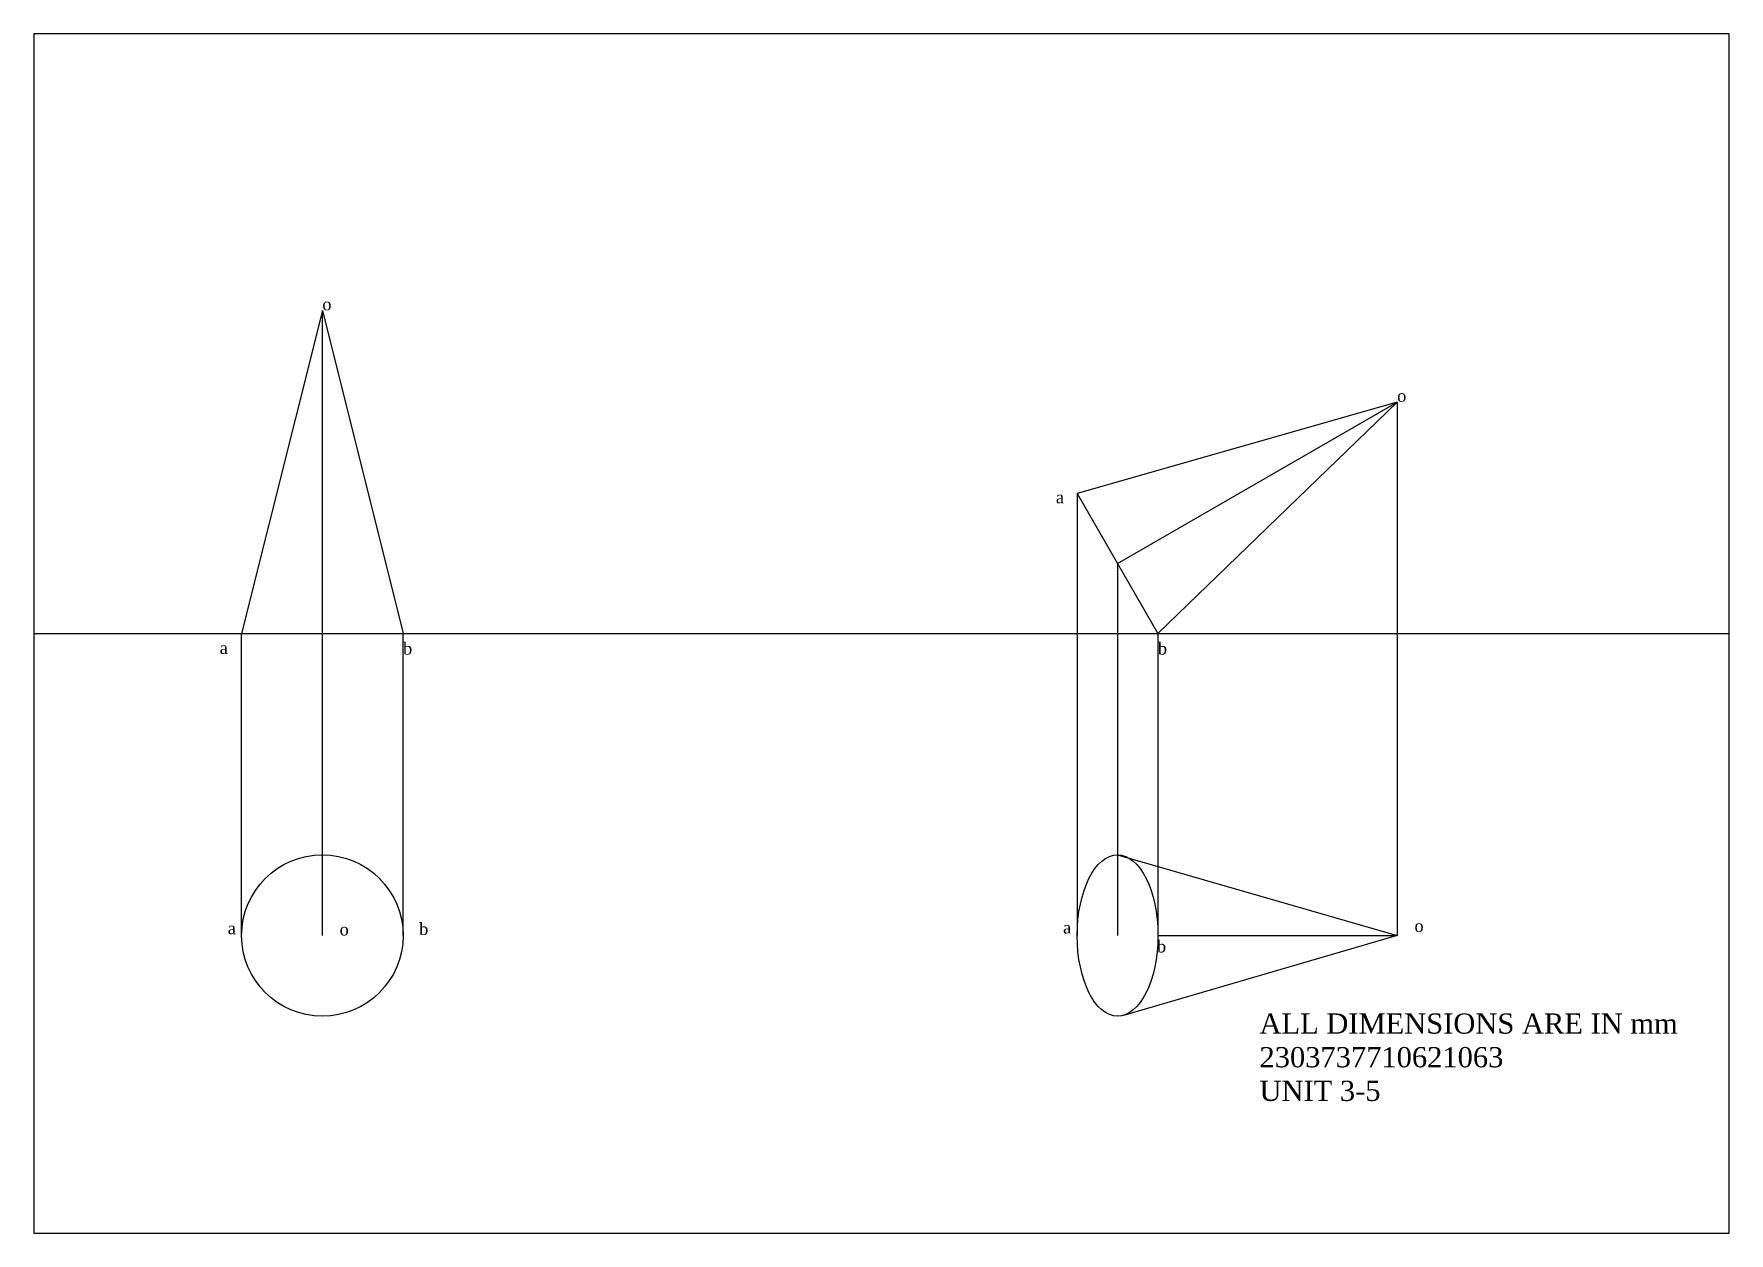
# Model space of a CAD drawing. Header units: millimetres. Extents: x 0 to 420, y 0 to 297.
import ezdxf

# ---------------------------------------------------------------- set-up
doc = ezdxf.new("R2010")
doc.units = ezdxf.units.MM
doc.header["$MEASUREMENT"] = 0
doc.styles.get("Standard").update_dxf_attribs({"font": 'times.ttf', "height": 5})

msp = doc.modelspace()

# ---------------------------------------------------------------- linework, layer by layer
for p, q in [((71.47, 228.5), (51.47, 148.5)), ((71.47, 148.5), (71.47, 228.5)), ((71.47, 228.5), (91.47, 148.5)), ((337.76, 205.82), (258.48, 183.14)), ((268.48, 165.82), (337.76, 205.82)), ((337.76, 205.82), (278.48, 148.5)), ((258.48, 183.14), (278.48, 148.5)), ((0, 148.5), (420, 148.5)), ((51.47, 73.7), (51.47, 148.5)), ((71.47, 73.7), (71.47, 148.5)), ((91.47, 73.7), (91.47, 148.5)), ((268.48, 93.7), (337.76, 73.7)), ((337.76, 73.7), (269.93, 53.91)), ((278.48, 73.7), (337.76, 73.7))]:
    msp.add_line(p, q)
at = {"color": 52, "true_color": 0xc8c92d}
for p, q in [((337.76, 205.82), (337.76, 73.7)), ((258.48, 183.14), (258.48, 73.7)), ((268.48, 165.82), (268.48, 73.7)), ((278.48, 148.5), (278.48, 73.7))]:
    msp.add_line(p, q, dxfattribs=at)
msp.add_lwpolyline([(0, 0), (420, 0), (420, 297), (0, 297)], close=True)
msp.add_circle((71.47, 73.7), 20)
msp.add_ellipse((268.48, 73.7), major_axis=(0, 20), ratio=0.5)

# ---------------------------------------------------------------- texts
at = {"attachment_point": 1}
for s, width, insert, char_height in [('o', 8.7307, (71.47, 231.56), 3), ('o', 8.7307, (337.76, 208.88), 3), ('a', 31.0883, (253.2, 183.74), 3), ('a', 31.0883, (46.04, 146.45), 3), ('\\Pb', 17.9377, (91.47, 151.29), 3), ('\\Pb', 17.9377, (278.48, 151.29), 3), ('a', 31.0883, (48.03, 77.02), 3), ('o', 8.7307, (75.75, 76.71), 3), ('\\Pb', 17.9377, (95.45, 81.83), 3), ('a', 31.0883, (254.98, 77.2), 3), ('o', 8.7307, (342.05, 77.59), 3), ('\\Pb', 17.9377, (278.25, 77.51), 3), ('ALL DIMENSIONS ARE IN mm\\P2303737710621063\\PUNIT 3-5', 106.2665, (303.65, 54.4), 5)]:
    msp.add_mtext_dynamic_manual_height_columns(s, width=width, gutter_width=25, heights=[0], dxfattribs=dict(at, insert=insert, char_height=char_height))

doc.saveas('drawing.dxf')
